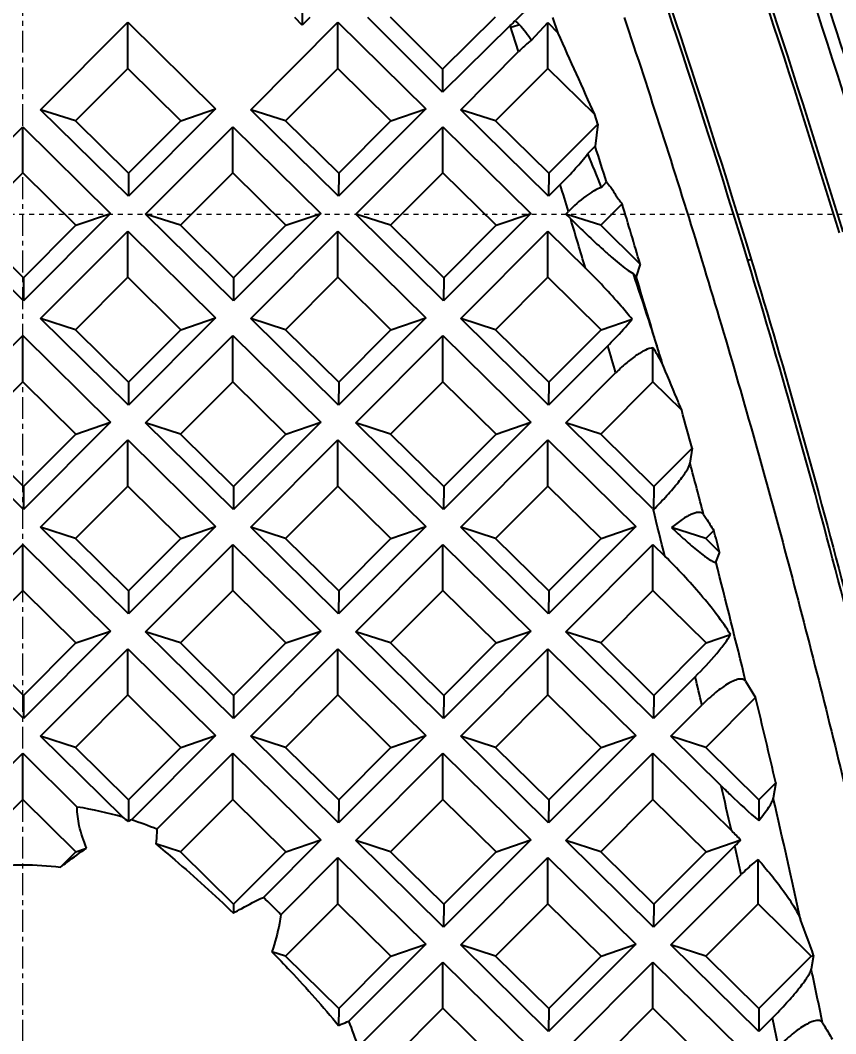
# Model space of a CAD drawing. Header units: millimetres. Extents: x 2089 to 2530, y 1631 to 2074.
# Drawn here: x 2248.25 to 2264.8, y 1880.95 to 1901.51 of the extents above; entities that cross this region are included whole.
import ezdxf

# ---------------------------------------------------------------- set-up
doc = ezdxf.new("R2010")
doc.units = ezdxf.units.MM
doc.linetypes.add('CENTER', pattern=[0.6, 0.375, -0.075, 0.075, -0.075])
doc.linetypes.add('HIDDEN', pattern=[0.2, 0.1, -0.1])
doc.layers.add('center', color=1, linetype='CENTER', lineweight=9)
doc.layers.add('cool', color=153, linetype='HIDDEN', lineweight=9)
doc.styles.get("Standard").update_dxf_attribs({"font": 'arial.ttf'})
doc.dimstyles.new('副本 ISO-25-1', dxfattribs={"dimtxt": 5, "dimasz": 5, "dimexe": 0, "dimexo": 0, "dimgap": 0, "dimtad": 1, "dimtxsty": 'Standard', "dimcen": 0, "dimclrd": 4, "dimclre": 4, "dimclrt": 6, "dimazin": 0, "dimtfac": 1, "dimtofl": 0, "dimtmove": 0, "dimatfit": 3, "dimfxl": 0, "dimarcsym": 0})

# ---------------------------------------------------------------- blocks, each defined once
blk = doc.blocks.new('3')
at = {"layer": 'cool', "ltscale": 0.932966}
blk.add_line((14.18, -460.331), (175.52, -460.331), dxfattribs=at)
blk = doc.blocks.new('*D81')
at = {"color": 4, "linetype": 'Continuous', "lineweight": -2, "transparency": 16777216}
blk.add_line((2319.933, 1901.577), (2357.456, 1901.577), dxfattribs=at)
at = {"layer": 'Defpoints', "color": 0, "transparency": 16777216}
for p in [(2319.933, 1901.577), (2350.286, 1901.577), (2248.301, 1863.577)]:
    blk.add_point(p, dxfattribs=at)
at = {"color": 6, "transparency": 16777216, "insert": (2353.871, 1904.131), "char_height": 5, "attachment_point": 5}
blk.add_mtext('38', dxfattribs=at)
blk = doc.blocks.new('*D104')
at = {"color": 4, "linetype": 'Continuous', "lineweight": -2, "transparency": 16777216}
blk.add_line((2263.119, 1914.627), (2367.196, 1914.627), dxfattribs=at)
at = {"layer": 'Defpoints', "color": 0, "transparency": 16777216}
for p in [(2263.119, 1914.627), (2350.286, 1914.627), (2248.301, 1863.577)]:
    blk.add_point(p, dxfattribs=at)
at = {"color": 6, "transparency": 16777216, "insert": (2358.741, 1917.632), "char_height": 5, "attachment_point": 5}
blk.add_mtext('51,05', dxfattribs=at)
blk = doc.blocks.new('*D105')
at = {"color": 4, "linetype": 'Continuous', "lineweight": -2, "transparency": 16777216}
for p, q in [((2330.286, 1916.555), (2340.286, 1921.944)), ((2340.286, 1921.944), (2367.169, 1921.944)), ((2282.505, 1916.555), (2330.286, 1916.555))]:
    blk.add_line(p, q, dxfattribs=at)
at = {"layer": 'Defpoints', "color": 0, "transparency": 16777216}
for p in [(2350.286, 1921.944), (2282.505, 1916.555), (2248.301, 1863.577)]:
    blk.add_point(p, dxfattribs=at)
at = {"color": 6, "transparency": 16777216, "insert": (2358.728, 1924.949), "char_height": 5, "attachment_point": 5}
blk.add_mtext('52,98', dxfattribs=at)
blk = doc.blocks.new('*D106')
at = {"color": 4, "linetype": 'Continuous', "lineweight": -2, "transparency": 16777216}
blk.add_line((2289.301, 1939.577), (2357.404, 1939.577), dxfattribs=at)
at = {"layer": 'Defpoints', "color": 0, "transparency": 16777216}
for p in [(2289.301, 1939.577), (2350.286, 1939.577), (2248.301, 1863.577)]:
    blk.add_point(p, dxfattribs=at)
at = {"color": 6, "transparency": 16777216, "insert": (2353.845, 1942.13), "char_height": 5, "attachment_point": 5}
blk.add_mtext('76', dxfattribs=at)
blk = doc.blocks.new('*D107')
at = {"color": 4, "linetype": 'Continuous', "lineweight": -2, "transparency": 16777216}
blk.add_line((2248.301, 1951.21), (2367.166, 1951.21), dxfattribs=at)
at = {"layer": 'Defpoints', "color": 0, "transparency": 16777216}
for p in [(2248.301, 1951.21), (2350.286, 1951.21), (2248.301, 1863.577)]:
    blk.add_point(p, dxfattribs=at)
at = {"color": 6, "transparency": 16777216, "insert": (2358.726, 1954.215), "char_height": 5, "attachment_point": 5}
blk.add_mtext('87,63', dxfattribs=at)
blk = doc.blocks.new('*D108')
at = {"color": 4, "linetype": 'Continuous', "lineweight": -2, "transparency": 16777216}
for p, q in [((2248.301, 1967.004), (2330.286, 1967.004)), ((2330.286, 1967.004), (2340.286, 1960.5)), ((2340.286, 1960.5), (2370.573, 1960.5))]:
    blk.add_line(p, q, dxfattribs=at)
at = {"layer": 'Defpoints', "color": 0, "transparency": 16777216}
for p in [(2248.301, 1967.004), (2350.286, 1960.5), (2248.301, 1863.577)]:
    blk.add_point(p, dxfattribs=at)
at = {"color": 6, "transparency": 16777216, "insert": (2360.43, 1963.504), "char_height": 5, "attachment_point": 5}
blk.add_mtext('103,43', dxfattribs=at)
blk = doc.blocks.new('*D109')
at = {"color": 4, "linetype": 'Continuous', "lineweight": -2, "transparency": 16777216}
blk.add_line((2273.301, 1970.577), (2360.863, 1970.577), dxfattribs=at)
at = {"layer": 'Defpoints', "color": 0, "transparency": 16777216}
for p in [(2273.301, 1970.577), (2350.286, 1970.577), (2248.301, 1863.577)]:
    blk.add_point(p, dxfattribs=at)
at = {"color": 6, "transparency": 16777216, "insert": (2355.575, 1973.13), "char_height": 5, "attachment_point": 5}
blk.add_mtext('107', dxfattribs=at)
blk = doc.blocks.new('*D110')
at = {"color": 4, "linetype": 'Continuous', "lineweight": -2, "transparency": 16777216}
blk.add_line((2324.901, 1993.577), (2360.846, 1993.577), dxfattribs=at)
at = {"layer": 'Defpoints', "color": 0, "transparency": 16777216}
for p in [(2324.901, 1993.577), (2350.286, 1993.577), (2248.301, 1863.577)]:
    blk.add_point(p, dxfattribs=at)
at = {"color": 6, "transparency": 16777216, "insert": (2355.566, 1996.132), "char_height": 5, "attachment_point": 5}
blk.add_mtext('130', dxfattribs=at)
blk = doc.blocks.new('*D82')
at = {"color": 4, "linetype": 'Continuous', "lineweight": -2, "transparency": 16777216}
blk.add_line((2248.301, 2000.77), (2248.301, 2021.007), dxfattribs=at)
at = {"layer": 'Defpoints', "color": 0, "transparency": 16777216}
for p in [(2248.301, 2017.746), (2248.301, 2000.77), (2248.301, 1863.577)]:
    blk.add_point(p, dxfattribs=at)
at = {"color": 6, "transparency": 16777216, "insert": (2245.748, 2019.376), "char_height": 5, "attachment_point": 5, "rotation": 90}
blk.add_mtext('0', dxfattribs=at)
blk = doc.blocks.new('*D123')
at = {"color": 4, "linetype": 'Continuous', "lineweight": -2, "transparency": 16777216}
blk.add_line((2273.301, 1973.877), (2273.301, 2025.031), dxfattribs=at)
at = {"layer": 'Defpoints', "color": 0, "transparency": 16777216}
for p in [(2273.301, 2017.746), (2273.301, 1973.877), (2248.301, 1863.577)]:
    blk.add_point(p, dxfattribs=at)
at = {"color": 6, "transparency": 16777216, "insert": (2270.748, 2021.389), "char_height": 5, "attachment_point": 5, "rotation": 90}
blk.add_mtext('25', dxfattribs=at)
blk = doc.blocks.new('*D124')
at = {"color": 4, "linetype": 'Continuous', "lineweight": -2, "transparency": 16777216}
blk.add_line((2289.301, 1942.877), (2289.301, 2024.144), dxfattribs=at)
at = {"layer": 'Defpoints', "color": 0, "transparency": 16777216}
for p in [(2289.301, 2017.746), (2289.301, 1942.877), (2248.301, 1863.577)]:
    blk.add_point(p, dxfattribs=at)
at = {"color": 6, "transparency": 16777216, "insert": (2286.791, 2020.945), "char_height": 5, "attachment_point": 5, "rotation": 90}
blk.add_mtext('41', dxfattribs=at)
blk = doc.blocks.new('*D125')
at = {"color": 4, "linetype": 'Continuous', "lineweight": -2, "transparency": 16777216}
blk.add_line((2283.485, 1918.755), (2283.485, 2034.625), dxfattribs=at)
at = {"layer": 'Defpoints', "color": 0, "transparency": 16777216}
for p in [(2283.485, 2017.746), (2283.485, 1918.755), (2248.301, 1863.577)]:
    blk.add_point(p, dxfattribs=at)
at = {"color": 6, "transparency": 16777216, "insert": (2280.481, 2026.186), "char_height": 5, "attachment_point": 5, "rotation": 90}
blk.add_mtext('35,18', dxfattribs=at)
blk = doc.blocks.new('*D126')
at = {"color": 4, "linetype": 'Continuous', "lineweight": -2, "transparency": 16777216}
blk.add_line((2263.119, 1916.827), (2263.119, 2034.097), dxfattribs=at)
at = {"layer": 'Defpoints', "color": 0, "transparency": 16777216}
for p in [(2263.119, 2017.746), (2263.119, 1916.827), (2248.301, 1863.577)]:
    blk.add_point(p, dxfattribs=at)
at = {"color": 6, "transparency": 16777216, "insert": (2260.114, 2025.921), "char_height": 5, "attachment_point": 5, "rotation": 90}
blk.add_mtext('14,82', dxfattribs=at)
blk = doc.blocks.new('*D127')
at = {"color": 4, "linetype": 'Continuous', "lineweight": -2, "transparency": 16777216}
blk.add_line((2318.301, 2000.177), (2318.301, 2024.85), dxfattribs=at)
at = {"layer": 'Defpoints', "color": 0, "transparency": 16777216}
for p in [(2318.301, 2017.746), (2318.301, 2000.177), (2248.301, 1863.577)]:
    blk.add_point(p, dxfattribs=at)
at = {"color": 6, "transparency": 16777216, "insert": (2315.748, 2021.298), "char_height": 5, "attachment_point": 5, "rotation": 90}
blk.add_mtext('70', dxfattribs=at)
blk = doc.blocks.new('*D91')
at = {"color": 4, "linetype": 'Continuous', "lineweight": -2, "transparency": 16777216}
blk.add_line((2163.032, 1901.577), (2141.504, 1901.577), dxfattribs=at)
at = {"layer": 'Defpoints', "color": 0, "transparency": 16777216}
for p in [(2148.673, 1901.577), (2163.032, 1901.577), (2248.301, 1863.577)]:
    blk.add_point(p, dxfattribs=at)
at = {"color": 6, "transparency": 16777216, "insert": (2145.088, 1904.131), "char_height": 5, "attachment_point": 5}
blk.add_mtext('38', dxfattribs=at)
blk = doc.blocks.new('*D92')
at = {"color": 4, "linetype": 'Continuous', "lineweight": -2, "transparency": 16777216}
for p, q in [((2168.673, 1914.551), (2158.673, 1910.284)), ((2231.896, 1914.551), (2168.673, 1914.551)), ((2158.673, 1910.284), (2131.801, 1910.284))]:
    blk.add_line(p, q, dxfattribs=at)
at = {"layer": 'Defpoints', "color": 0, "transparency": 16777216}
for p in [(2231.896, 1914.551), (2148.673, 1910.284), (2248.301, 1863.577)]:
    blk.add_point(p, dxfattribs=at)
at = {"color": 6, "transparency": 16777216, "insert": (2140.237, 1913.289), "char_height": 5, "attachment_point": 5}
blk.add_mtext('50,97', dxfattribs=at)
blk = doc.blocks.new('*D93')
at = {"color": 4, "linetype": 'Continuous', "lineweight": -2, "transparency": 16777216}
blk.add_line((2211.765, 1916.555), (2131.79, 1916.555), dxfattribs=at)
at = {"layer": 'Defpoints', "color": 0, "transparency": 16777216}
for p in [(2148.673, 1916.555), (2211.765, 1916.555), (2248.301, 1863.577)]:
    blk.add_point(p, dxfattribs=at)
at = {"color": 6, "transparency": 16777216, "insert": (2140.232, 1919.56), "char_height": 5, "attachment_point": 5}
blk.add_mtext('52,98', dxfattribs=at)
blk = doc.blocks.new('*D94')
at = {"color": 4, "linetype": 'Continuous', "lineweight": -2, "transparency": 16777216}
blk.add_line((2206.838, 1939.577), (2141.555, 1939.577), dxfattribs=at)
at = {"layer": 'Defpoints', "color": 0, "transparency": 16777216}
for p in [(2148.673, 1939.577), (2206.838, 1939.577), (2248.301, 1863.577)]:
    blk.add_point(p, dxfattribs=at)
at = {"color": 6, "transparency": 16777216, "insert": (2145.114, 1942.13), "char_height": 5, "attachment_point": 5}
blk.add_mtext('76', dxfattribs=at)
blk = doc.blocks.new('*D95')
at = {"color": 4, "linetype": 'Continuous', "lineweight": -2, "transparency": 16777216}
blk.add_line((2222.617, 1970.577), (2138.097, 1970.577), dxfattribs=at)
at = {"layer": 'Defpoints', "color": 0, "transparency": 16777216}
for p in [(2148.673, 1970.577), (2222.617, 1970.577), (2248.301, 1863.577)]:
    blk.add_point(p, dxfattribs=at)
at = {"color": 6, "transparency": 16777216, "insert": (2143.385, 1973.13), "char_height": 5, "attachment_point": 5}
blk.add_mtext('107', dxfattribs=at)
blk = doc.blocks.new('*D96')
at = {"color": 4, "linetype": 'Continuous', "lineweight": -2, "transparency": 16777216}
blk.add_line((2175.173, 1993.577), (2138.114, 1993.577), dxfattribs=at)
at = {"layer": 'Defpoints', "color": 0, "transparency": 16777216}
for p in [(2148.673, 1993.577), (2175.173, 1993.577), (2248.301, 1863.577)]:
    blk.add_point(p, dxfattribs=at)
at = {"color": 6, "transparency": 16777216, "insert": (2143.393, 1996.132), "char_height": 5, "attachment_point": 5}
blk.add_mtext('130', dxfattribs=at)
blk = doc.blocks.new('*D98')
at = {"color": 4, "linetype": 'Continuous', "lineweight": -2, "transparency": 16777216}
blk.add_line((2213.116, 1918.755), (2213.116, 2033.658), dxfattribs=at)
at = {"layer": 'Defpoints', "color": 0, "transparency": 16777216}
for p in [(2213.116, 2016.779), (2213.116, 1918.755), (2248.301, 1863.577)]:
    blk.add_point(p, dxfattribs=at)
at = {"color": 6, "transparency": 16777216, "insert": (2210.111, 2025.218), "char_height": 5, "attachment_point": 5, "rotation": 90}
blk.add_mtext('35,18', dxfattribs=at)
blk = doc.blocks.new('*D146')
at = {"color": 4, "linetype": 'Continuous', "lineweight": -2, "transparency": 16777216}
blk.add_line((2233.454, 1916.751), (2233.454, 2033.218), dxfattribs=at)
at = {"layer": 'Defpoints', "color": 0, "transparency": 16777216}
for p in [(2233.454, 2016.779), (2233.454, 1916.751), (2248.301, 1863.577)]:
    blk.add_point(p, dxfattribs=at)
at = {"color": 6, "transparency": 16777216, "insert": (2230.449, 2024.998), "char_height": 5, "attachment_point": 5, "rotation": 90}
blk.add_mtext('14,85', dxfattribs=at)
blk = doc.blocks.new('*D147')
at = {"color": 4, "linetype": 'Continuous', "lineweight": -2, "transparency": 16777216}
for p, q in [((2205.584, 2006.779), (2205.584, 2023.177)), ((2207.301, 1996.779), (2205.584, 2006.779)), ((2207.301, 1942.877), (2207.301, 1996.779))]:
    blk.add_line(p, q, dxfattribs=at)
at = {"layer": 'Defpoints', "color": 0, "transparency": 16777216}
for p in [(2205.584, 2016.779), (2207.301, 1942.877), (2248.301, 1863.577)]:
    blk.add_point(p, dxfattribs=at)
at = {"color": 6, "transparency": 16777216, "insert": (2203.073, 2019.978), "char_height": 5, "attachment_point": 5, "rotation": 90}
blk.add_mtext('41', dxfattribs=at)
blk = doc.blocks.new('*D148')
at = {"color": 4, "linetype": 'Continuous', "lineweight": -2, "transparency": 16777216}
blk.add_line((2223.301, 1973.877), (2223.301, 2024.064), dxfattribs=at)
at = {"layer": 'Defpoints', "color": 0, "transparency": 16777216}
for p in [(2223.301, 2016.779), (2223.301, 1973.877), (2248.301, 1863.577)]:
    blk.add_point(p, dxfattribs=at)
at = {"color": 6, "transparency": 16777216, "insert": (2220.748, 2020.421), "char_height": 5, "attachment_point": 5, "rotation": 90}
blk.add_mtext('25', dxfattribs=at)
blk = doc.blocks.new('*D149')
at = {"color": 4, "linetype": 'Continuous', "lineweight": -2, "transparency": 16777216}
blk.add_line((2178.301, 2000.177), (2178.301, 2023.883), dxfattribs=at)
at = {"layer": 'Defpoints', "color": 0, "transparency": 16777216}
for p in [(2178.301, 2016.779), (2178.301, 2000.177), (2248.301, 1863.577)]:
    blk.add_point(p, dxfattribs=at)
at = {"color": 6, "transparency": 16777216, "insert": (2175.748, 2020.331), "char_height": 5, "attachment_point": 5, "rotation": 90}
blk.add_mtext('70', dxfattribs=at)

msp = doc.modelspace()

# ---------------------------------------------------------------- linework, layer by layer
at = {"color": 7, "linetype": 'Continuous'}
for p, q in [((2253.973, 1902.311), (2253.974, 1901.407)), ((2258.616, 1901.808), (2258.294, 1901.499)), ((2253.974, 1901.407), (2253.822, 1901.567)), ((2254.125, 1901.567), (2253.974, 1901.407)), ((2256.823, 1900.047), (2255.305, 1901.567)), ((2255.758, 1901.577), (2256.82, 1900.514)), ((2256.82, 1900.514), (2257.899, 1901.577)), ((2259.166, 1901.247), (2259.059, 1901.567)), ((2248.663, 1899.695), (2250.433, 1901.467)), ((2250.433, 1900.53), (2250.433, 1901.467)), ((2250.433, 1901.467), (2252.216, 1899.709)), ((2252.927, 1899.695), (2254.697, 1901.467)), ((2254.697, 1900.53), (2254.697, 1901.467)), ((2254.697, 1901.467), (2256.48, 1899.709)), ((2258.196, 1901.401), (2256.823, 1900.047)), ((2258.366, 1900.872), (2258.196, 1901.401)), ((2258.625, 1901.107), (2258.96, 1901.462)), ((2258.96, 1900.53), (2258.96, 1901.462)), ((2258.96, 1901.462), (2259.166, 1901.247)), ((2257.191, 1899.695), (2258.366, 1900.872)), ((2250.433, 1900.53), (2249.371, 1899.467)), ((2251.511, 1899.467), (2250.433, 1900.53)), ((2254.697, 1900.53), (2253.635, 1899.467)), ((2255.775, 1899.467), (2254.697, 1900.53)), ((2256.82, 1900.514), (2256.823, 1900.047)), ((2258.96, 1900.53), (2257.899, 1899.467)), ((2259.91, 1899.594), (2258.96, 1900.53)), ((2250.446, 1897.937), (2248.663, 1899.695)), ((2249.371, 1899.467), (2248.663, 1899.695)), ((2252.216, 1899.709), (2250.446, 1897.937)), ((2251.511, 1899.467), (2252.216, 1899.709)), ((2254.71, 1897.937), (2252.927, 1899.695)), ((2253.635, 1899.467), (2252.927, 1899.695)), ((2256.48, 1899.709), (2254.71, 1897.937)), ((2255.775, 1899.467), (2256.48, 1899.709)), ((2258.974, 1897.937), (2257.191, 1899.695)), ((2257.899, 1899.467), (2257.191, 1899.695)), ((2259.971, 1899.399), (2259.91, 1899.594)), ((2246.531, 1897.577), (2248.301, 1899.349)), ((2248.301, 1898.412), (2248.301, 1899.349)), ((2248.301, 1899.349), (2250.084, 1897.591)), ((2249.371, 1899.467), (2250.449, 1898.404)), ((2250.449, 1898.404), (2251.511, 1899.467)), ((2250.795, 1897.577), (2252.565, 1899.349)), ((2252.565, 1898.412), (2252.565, 1899.349)), ((2252.565, 1899.349), (2254.348, 1897.591)), ((2253.635, 1899.467), (2254.713, 1898.404)), ((2254.713, 1898.404), (2255.775, 1899.467)), ((2255.059, 1897.577), (2256.828, 1899.349)), ((2256.828, 1898.412), (2256.828, 1899.349)), ((2256.828, 1899.349), (2258.612, 1897.591)), ((2257.899, 1899.467), (2258.977, 1898.404)), ((2258.977, 1898.404), (2259.971, 1899.399)), ((2259.971, 1899.399), (2259.919, 1898.952)), ((2259.919, 1898.952), (2259.769, 1898.805)), ((2248.301, 1898.412), (2247.239, 1897.349)), ((2249.379, 1897.349), (2248.301, 1898.412)), ((2250.449, 1898.404), (2250.446, 1897.937)), ((2252.565, 1898.412), (2251.503, 1897.349)), ((2253.643, 1897.349), (2252.565, 1898.412)), ((2254.713, 1898.404), (2254.71, 1897.937)), ((2256.828, 1898.412), (2255.767, 1897.349)), ((2257.907, 1897.349), (2256.828, 1898.412)), ((2258.977, 1898.404), (2258.974, 1897.937)), ((2259.211, 1898.174), (2258.974, 1897.937)), ((2260.046, 1898.119), (2260.15, 1898.229)), ((2260.466, 1897.785), (2260.031, 1897.349)), ((2248.315, 1895.819), (2246.531, 1897.577)), ((2250.084, 1897.591), (2248.315, 1895.819)), ((2249.379, 1897.349), (2250.084, 1897.591)), ((2252.578, 1895.819), (2250.795, 1897.577)), ((2251.503, 1897.349), (2250.795, 1897.577)), ((2254.348, 1897.591), (2252.578, 1895.819)), ((2253.643, 1897.349), (2254.348, 1897.591)), ((2256.842, 1895.819), (2255.059, 1897.577)), ((2255.767, 1897.349), (2255.059, 1897.577)), ((2258.612, 1897.591), (2256.842, 1895.819)), ((2257.907, 1897.349), (2258.612, 1897.591)), ((2259.323, 1897.577), (2259.376, 1897.631)), ((2259.422, 1897.479), (2259.323, 1897.577)), ((2260.031, 1897.349), (2259.323, 1897.577)), ((2247.239, 1897.349), (2248.317, 1896.286)), ((2248.317, 1896.286), (2249.379, 1897.349)), ((2251.503, 1897.349), (2252.581, 1896.286)), ((2252.581, 1896.286), (2253.643, 1897.349)), ((2255.767, 1897.349), (2256.845, 1896.286)), ((2256.845, 1896.286), (2257.907, 1897.349)), ((2260.031, 1897.349), (2260.832, 1896.559)), ((2248.663, 1895.459), (2250.433, 1897.231)), ((2250.433, 1896.294), (2250.433, 1897.231)), ((2250.433, 1897.231), (2252.216, 1895.472)), ((2252.927, 1895.459), (2254.697, 1897.231)), ((2254.697, 1896.294), (2254.697, 1897.231)), ((2254.697, 1897.231), (2256.48, 1895.472)), ((2257.191, 1895.459), (2258.96, 1897.231)), ((2258.96, 1896.294), (2258.96, 1897.231)), ((2258.96, 1897.231), (2259.72, 1896.482)), ((2263.086, 1896.653), (2263.019, 1896.632)), ((2260.832, 1896.559), (2260.749, 1896.31)), ((2248.317, 1896.286), (2248.315, 1895.819)), ((2250.433, 1896.294), (2249.371, 1895.231)), ((2251.511, 1895.231), (2250.433, 1896.294)), ((2252.581, 1896.286), (2252.578, 1895.819)), ((2254.697, 1896.294), (2253.635, 1895.231)), ((2255.775, 1895.231), (2254.697, 1896.294)), ((2256.845, 1896.286), (2256.842, 1895.819)), ((2258.96, 1896.294), (2257.899, 1895.231)), ((2260.039, 1895.231), (2258.96, 1896.294)), ((2260.749, 1896.31), (2260.687, 1896.37)), ((2250.446, 1893.701), (2248.663, 1895.459)), ((2249.371, 1895.231), (2248.663, 1895.459)), ((2252.216, 1895.472), (2250.446, 1893.701)), ((2251.511, 1895.231), (2252.216, 1895.472)), ((2253.635, 1895.231), (2252.927, 1895.459)), ((2254.71, 1893.701), (2252.927, 1895.459)), ((2256.48, 1895.472), (2254.71, 1893.701)), ((2255.775, 1895.231), (2256.48, 1895.472)), ((2258.974, 1893.701), (2257.191, 1895.459)), ((2257.899, 1895.231), (2257.191, 1895.459)), ((2260.039, 1895.231), (2260.667, 1895.446)), ((2249.371, 1895.231), (2250.449, 1894.168)), ((2250.449, 1894.168), (2251.511, 1895.231)), ((2253.635, 1895.231), (2254.713, 1894.168)), ((2254.713, 1894.168), (2255.775, 1895.231)), ((2257.899, 1895.231), (2258.977, 1894.168)), ((2258.977, 1894.168), (2260.039, 1895.231)), ((2246.531, 1893.341), (2248.301, 1895.113)), ((2248.301, 1894.176), (2248.301, 1895.113)), ((2248.301, 1895.113), (2250.084, 1893.354)), ((2250.795, 1893.341), (2252.565, 1895.113)), ((2252.565, 1894.176), (2252.565, 1895.113)), ((2252.565, 1895.113), (2254.348, 1893.354)), ((2255.059, 1893.341), (2256.828, 1895.113)), ((2256.828, 1894.176), (2256.828, 1895.113)), ((2256.828, 1895.113), (2258.612, 1893.354)), ((2260.178, 1894.906), (2258.974, 1893.701)), ((2261.092, 1894.176), (2261.092, 1894.866)), ((2248.301, 1894.176), (2247.239, 1893.113)), ((2249.379, 1893.113), (2248.301, 1894.176)), ((2250.449, 1894.168), (2250.446, 1893.701)), ((2252.565, 1894.176), (2251.503, 1893.113)), ((2253.643, 1893.113), (2252.565, 1894.176)), ((2254.713, 1894.168), (2254.71, 1893.701)), ((2256.828, 1894.176), (2255.767, 1893.113)), ((2257.907, 1893.113), (2256.828, 1894.176)), ((2258.977, 1894.168), (2258.974, 1893.701)), ((2259.323, 1893.341), (2260.334, 1894.353)), ((2261.092, 1894.176), (2260.031, 1893.113)), ((2261.675, 1893.601), (2261.092, 1894.176)), ((2248.315, 1891.582), (2246.531, 1893.341)), ((2250.084, 1893.354), (2248.315, 1891.582)), ((2249.379, 1893.113), (2250.084, 1893.354)), ((2252.578, 1891.582), (2250.795, 1893.341)), ((2251.503, 1893.113), (2250.795, 1893.341)), ((2254.348, 1893.354), (2252.578, 1891.582)), ((2253.643, 1893.113), (2254.348, 1893.354)), ((2255.767, 1893.113), (2255.059, 1893.341)), ((2256.842, 1891.582), (2255.059, 1893.341)), ((2258.612, 1893.354), (2256.842, 1891.582)), ((2257.907, 1893.113), (2258.612, 1893.354)), ((2260.031, 1893.113), (2259.323, 1893.341)), ((2261.083, 1891.605), (2259.323, 1893.341)), ((2247.239, 1893.113), (2248.317, 1892.05)), ((2248.317, 1892.05), (2249.379, 1893.113)), ((2248.663, 1891.223), (2250.433, 1892.994)), ((2250.433, 1892.058), (2250.433, 1892.994)), ((2250.433, 1892.994), (2252.216, 1891.236)), ((2251.503, 1893.113), (2252.581, 1892.05)), ((2252.581, 1892.05), (2253.643, 1893.113)), ((2252.927, 1891.223), (2254.697, 1892.994)), ((2254.697, 1892.058), (2254.697, 1892.994)), ((2254.697, 1892.994), (2256.48, 1891.236)), ((2255.767, 1893.113), (2256.845, 1892.05)), ((2256.845, 1892.05), (2257.907, 1893.113)), ((2257.191, 1891.223), (2258.96, 1892.994)), ((2258.96, 1892.058), (2258.96, 1892.994)), ((2258.96, 1892.994), (2260.744, 1891.236)), ((2260.031, 1893.113), (2261.109, 1892.05)), ((2261.109, 1892.05), (2261.886, 1892.828)), ((2261.886, 1892.828), (2261.843, 1892.521)), ((2248.317, 1892.05), (2248.315, 1891.582)), ((2250.433, 1892.058), (2249.371, 1890.995)), ((2251.511, 1890.995), (2250.433, 1892.058)), ((2252.581, 1892.05), (2252.578, 1891.582)), ((2254.697, 1892.058), (2253.635, 1890.995)), ((2255.775, 1890.995), (2254.697, 1892.058)), ((2256.845, 1892.05), (2256.842, 1891.582)), ((2258.96, 1892.058), (2257.899, 1890.995)), ((2260.039, 1890.995), (2258.96, 1892.058)), ((2261.109, 1892.05), (2261.101, 1891.577)), ((2261.083, 1891.605), (2261.106, 1891.582)), ((2250.446, 1889.464), (2248.663, 1891.223)), ((2249.371, 1890.995), (2248.663, 1891.223)), ((2252.216, 1891.236), (2250.446, 1889.464)), ((2251.511, 1890.995), (2252.216, 1891.236)), ((2254.71, 1889.464), (2252.927, 1891.223)), ((2253.635, 1890.995), (2252.927, 1891.223)), ((2256.48, 1891.236), (2254.71, 1889.464)), ((2255.775, 1890.995), (2256.48, 1891.236)), ((2257.899, 1890.995), (2257.191, 1891.223)), ((2258.974, 1889.464), (2257.191, 1891.223)), ((2260.744, 1891.236), (2258.974, 1889.464)), ((2260.039, 1890.995), (2260.744, 1891.236)), ((2262.162, 1890.995), (2261.468, 1891.218)), ((2262.328, 1891.16), (2262.162, 1890.995)), ((2246.531, 1889.104), (2248.301, 1890.876)), ((2248.301, 1889.94), (2248.301, 1890.876)), ((2248.301, 1890.876), (2250.084, 1889.118)), ((2249.371, 1890.995), (2250.449, 1889.931)), ((2250.449, 1889.931), (2251.511, 1890.995)), ((2250.795, 1889.104), (2252.565, 1890.876)), ((2252.565, 1889.94), (2252.565, 1890.876)), ((2252.565, 1890.876), (2254.348, 1889.118)), ((2253.635, 1890.995), (2254.713, 1889.931)), ((2254.713, 1889.931), (2255.775, 1890.995)), ((2255.059, 1889.104), (2256.828, 1890.876)), ((2256.828, 1889.94), (2256.828, 1890.876)), ((2256.828, 1890.876), (2258.612, 1889.118)), ((2257.899, 1890.995), (2258.977, 1889.931)), ((2258.977, 1889.931), (2260.039, 1890.995)), ((2259.323, 1889.104), (2261.092, 1890.876)), ((2261.092, 1889.94), (2261.092, 1890.876)), ((2261.092, 1890.876), (2261.336, 1890.636)), ((2262.162, 1890.995), (2262.442, 1890.719)), ((2262.442, 1890.719), (2262.367, 1890.527)), ((2248.301, 1889.94), (2247.239, 1888.876)), ((2249.379, 1888.876), (2248.301, 1889.94)), ((2250.449, 1889.931), (2250.446, 1889.464)), ((2252.565, 1889.94), (2251.503, 1888.876)), ((2253.643, 1888.876), (2252.565, 1889.94)), ((2254.713, 1889.931), (2254.71, 1889.464)), ((2256.828, 1889.94), (2255.767, 1888.876)), ((2257.907, 1888.876), (2256.828, 1889.94)), ((2258.977, 1889.931), (2258.974, 1889.464)), ((2261.092, 1889.94), (2260.031, 1888.876)), ((2262.171, 1888.876), (2261.092, 1889.94)), ((2248.315, 1887.346), (2246.531, 1889.104)), ((2250.084, 1889.118), (2248.315, 1887.346)), ((2249.379, 1888.876), (2250.084, 1889.118)), ((2252.578, 1887.346), (2250.795, 1889.104)), ((2251.503, 1888.876), (2250.795, 1889.104)), ((2254.348, 1889.118), (2252.578, 1887.346)), ((2253.643, 1888.876), (2254.348, 1889.118)), ((2256.842, 1887.346), (2255.059, 1889.104)), ((2255.767, 1888.876), (2255.059, 1889.104)), ((2258.612, 1889.118), (2256.842, 1887.346)), ((2257.907, 1888.876), (2258.612, 1889.118)), ((2260.031, 1888.876), (2259.323, 1889.104)), ((2261.106, 1887.346), (2259.323, 1889.104)), ((2262.171, 1888.876), (2262.667, 1889.046)), ((2247.239, 1888.876), (2248.317, 1887.813)), ((2248.317, 1887.813), (2249.379, 1888.876)), ((2251.503, 1888.876), (2252.581, 1887.813)), ((2252.581, 1887.813), (2253.643, 1888.876)), ((2255.767, 1888.876), (2256.845, 1887.813)), ((2256.845, 1887.813), (2257.907, 1888.876)), ((2260.031, 1888.876), (2261.109, 1887.813)), ((2261.109, 1887.813), (2262.171, 1888.876)), ((2248.663, 1886.986), (2250.433, 1888.758)), ((2250.433, 1887.821), (2250.433, 1888.758)), ((2250.433, 1888.758), (2252.216, 1887)), ((2252.927, 1886.986), (2254.697, 1888.758)), ((2254.697, 1887.821), (2254.697, 1888.758)), ((2254.697, 1888.758), (2256.48, 1887)), ((2257.191, 1886.986), (2258.96, 1888.758)), ((2258.96, 1887.821), (2258.96, 1888.758)), ((2258.96, 1888.758), (2260.744, 1887)), ((2261.949, 1888.19), (2261.106, 1887.346)), ((2262.972, 1888.099), (2263.175, 1887.772)), ((2248.317, 1887.813), (2248.315, 1887.346)), ((2250.433, 1887.821), (2249.371, 1886.758)), ((2251.511, 1886.758), (2250.433, 1887.821)), ((2252.581, 1887.813), (2252.578, 1887.346)), ((2254.697, 1887.821), (2253.635, 1886.758)), ((2255.775, 1886.758), (2254.697, 1887.821)), ((2256.845, 1887.813), (2256.842, 1887.346)), ((2258.96, 1887.821), (2257.899, 1886.758)), ((2260.039, 1886.758), (2258.96, 1887.821)), ((2261.109, 1887.813), (2261.106, 1887.346)), ((2261.455, 1886.986), (2262.088, 1887.62)), ((2263.175, 1887.772), (2262.162, 1886.758)), ((2250.332, 1885.341), (2248.663, 1886.986)), ((2249.371, 1886.758), (2248.663, 1886.986)), ((2252.216, 1887), (2250.506, 1885.287)), ((2251.511, 1886.758), (2252.216, 1887)), ((2254.71, 1885.228), (2252.927, 1886.986)), ((2253.635, 1886.758), (2252.927, 1886.986)), ((2256.48, 1887), (2254.71, 1885.228)), ((2255.775, 1886.758), (2256.48, 1887)), ((2258.974, 1885.228), (2257.191, 1886.986)), ((2257.899, 1886.758), (2257.191, 1886.986)), ((2260.744, 1887), (2258.974, 1885.228)), ((2260.039, 1886.758), (2260.744, 1887)), ((2262.162, 1886.758), (2261.455, 1886.986)), ((2262.476, 1885.98), (2261.455, 1886.986)), ((2249.371, 1886.758), (2250.449, 1885.695)), ((2250.449, 1885.695), (2251.511, 1886.758)), ((2253.635, 1886.758), (2254.713, 1885.695)), ((2254.713, 1885.695), (2255.775, 1886.758)), ((2257.899, 1886.758), (2258.977, 1885.695)), ((2258.977, 1885.695), (2260.039, 1886.758)), ((2262.162, 1886.758), (2263.241, 1885.695)), ((2247.213, 1885.551), (2248.301, 1886.64)), ((2248.301, 1885.703), (2248.301, 1886.64)), ((2248.301, 1886.64), (2249.408, 1885.548)), ((2251.025, 1885.098), (2252.565, 1886.64)), ((2252.565, 1885.703), (2252.565, 1886.64)), ((2252.565, 1886.64), (2254.348, 1884.882)), ((2255.059, 1884.868), (2256.828, 1886.64)), ((2256.828, 1885.703), (2256.828, 1886.64)), ((2256.828, 1886.64), (2258.612, 1884.882)), ((2259.323, 1884.868), (2261.092, 1886.64)), ((2261.092, 1885.703), (2261.092, 1886.64)), ((2261.092, 1886.64), (2262.685, 1885.07)), ((2263.241, 1885.695), (2263.585, 1886.04)), ((2263.585, 1886.04), (2263.534, 1885.726)), ((2248.301, 1885.703), (2247.239, 1884.64)), ((2249.379, 1884.64), (2248.301, 1885.703)), ((2250.449, 1885.695), (2250.447, 1885.254)), ((2252.565, 1885.703), (2251.503, 1884.64)), ((2253.643, 1884.64), (2252.565, 1885.703)), ((2254.713, 1885.695), (2254.71, 1885.228)), ((2256.828, 1885.703), (2255.767, 1884.64)), ((2257.907, 1884.64), (2256.828, 1885.703)), ((2258.977, 1885.695), (2258.974, 1885.228)), ((2261.092, 1885.703), (2260.031, 1884.64)), ((2262.171, 1884.64), (2261.092, 1885.703)), ((2263.241, 1885.695), (2263.238, 1885.272)), ((2249.379, 1884.64), (2249.594, 1884.714)), ((2251.503, 1884.64), (2251, 1884.802)), ((2254.348, 1884.882), (2253.184, 1883.716)), ((2253.643, 1884.64), (2254.348, 1884.882)), ((2256.842, 1883.11), (2255.059, 1884.868)), ((2255.767, 1884.64), (2255.059, 1884.868)), ((2258.612, 1884.882), (2256.842, 1883.11)), ((2257.907, 1884.64), (2258.612, 1884.882)), ((2261.106, 1883.11), (2259.323, 1884.868)), ((2260.031, 1884.64), (2259.323, 1884.868)), ((2262.755, 1884.761), (2261.106, 1883.11)), ((2262.171, 1884.64), (2262.872, 1884.88)), ((2262.885, 1884.182), (2262.755, 1884.761)), ((2249.067, 1884.328), (2249.379, 1884.64)), ((2251.503, 1884.64), (2252.581, 1883.577)), ((2252.581, 1883.577), (2253.643, 1884.64)), ((2253.538, 1883.362), (2254.697, 1884.522)), ((2254.697, 1883.585), (2254.697, 1884.522)), ((2254.697, 1884.522), (2256.48, 1882.763)), ((2255.767, 1884.64), (2256.845, 1883.577)), ((2256.845, 1883.577), (2257.907, 1884.64)), ((2257.191, 1882.75), (2258.96, 1884.522)), ((2258.96, 1883.585), (2258.96, 1884.522)), ((2258.96, 1884.522), (2260.744, 1882.763)), ((2260.031, 1884.64), (2261.109, 1883.577)), ((2261.109, 1883.577), (2262.171, 1884.64)), ((2263.224, 1883.585), (2263.224, 1884.483)), ((2261.455, 1882.75), (2262.885, 1884.182)), ((2252.581, 1883.577), (2252.58, 1883.395)), ((2254.697, 1883.585), (2253.635, 1882.522)), ((2255.775, 1882.522), (2254.697, 1883.585)), ((2256.845, 1883.577), (2256.842, 1883.11)), ((2258.96, 1883.585), (2257.899, 1882.522)), ((2260.039, 1882.522), (2258.96, 1883.585)), ((2261.109, 1883.577), (2261.106, 1883.11)), ((2263.224, 1883.585), (2262.162, 1882.522)), ((2264.303, 1882.522), (2263.224, 1883.585)), ((2256.48, 1882.763), (2254.92, 1881.201)), ((2255.775, 1882.522), (2256.48, 1882.763)), ((2258.974, 1880.992), (2257.191, 1882.75)), ((2257.899, 1882.522), (2257.191, 1882.75)), ((2260.744, 1882.763), (2258.974, 1880.992)), ((2260.039, 1882.522), (2260.744, 1882.763)), ((2263.238, 1880.992), (2261.455, 1882.75)), ((2262.162, 1882.522), (2261.455, 1882.75)), ((2253.635, 1882.522), (2253.359, 1882.611)), ((2253.635, 1882.522), (2254.713, 1881.459)), ((2254.713, 1881.459), (2255.775, 1882.522)), ((2257.899, 1882.522), (2258.977, 1881.459)), ((2258.977, 1881.459), (2260.039, 1882.522)), ((2262.162, 1882.522), (2263.241, 1881.459)), ((2263.241, 1881.459), (2264.303, 1882.522)), ((2264.303, 1882.522), (2264.352, 1882.539)), ((2264.352, 1882.539), (2264.304, 1882.261)), ((2255.108, 1880.681), (2256.828, 1882.404)), ((2256.828, 1881.467), (2256.828, 1882.404)), ((2256.828, 1882.404), (2258.612, 1880.645)), ((2259.323, 1880.632), (2261.092, 1882.404)), ((2261.092, 1881.467), (2261.092, 1882.404)), ((2261.092, 1882.404), (2262.876, 1880.645)), ((2254.713, 1881.459), (2254.711, 1881.116)), ((2256.828, 1881.467), (2255.767, 1880.404)), ((2257.907, 1880.404), (2256.828, 1881.467)), ((2258.977, 1881.459), (2258.974, 1880.992)), ((2261.092, 1881.467), (2260.031, 1880.404)), ((2262.171, 1880.404), (2261.092, 1881.467)), ((2263.241, 1881.459), (2263.238, 1880.992)), ((2263.517, 1881.271), (2263.238, 1880.992)), ((2263.64, 1880.685), (2263.517, 1881.271))]:
    msp.add_line(p, q, dxfattribs=at)
for centre, radius, start, end in [((2252.894, 1906.779), 7.552, 314.5927, 315.647), ((2260.979, 1892.67), 9.124, 106.5274, 107.6789), ((1994.25, 1781.067), 290.902, 24.04447, 24.40151), ((2068.362, 1837.293), 201.236, 17.62645, 17.8424), ((2228.066, 1885.598), 34.343, 21.3811, 22.6154), ((2074.46, 1841.674), 193.197, 16.8362, 17.00461), ((2085.101, 1844.791), 183.198, 16.41422, 16.81459), ((2085.364, 1844.965), 181.807, 16.46075, 16.78857), ((2094.779, 1845.612), 173.541, 16.38383, 16.98619), ((2097.42, 1848.485), 169.248, 15.72449, 15.91875), ((2094.569, 1847.595), 173.323, 15.12767, 15.39279), ((2091.434, 1846.754), 176.449, 14.68435, 15.0335), ((2085.152, 1845.11), 183.063, 14.42668, 14.56949), ((2073.693, 1842.186), 194.769, 13.63481, 14.3708), ((2064.618, 1840.066), 203.114, 13.53991, 13.70546), ((2056.788, 1838.084), 212.284, 13.05595, 13.53653), ((2042.805, 1834.945), 225.521, 12.84204, 13.0792), ((2248.299, 1878.447), 7.187, 73.5646, 81.1186), ((2042.876, 1834.852), 226.447, 12.34444, 12.98307), ((2239.844, 1871.428), 17.423, 52.517, 52.9897), ((2253.87, 1879.306), 6.862, 119.3572, 119.9242), ((2248.31, 1878.459), 7.172, 67.7621, 72.1755), ((2255.042, 1877.32), 10.885, 43.9961, 45.3981), ((2256.647, 1890.861), 8.632, 315.0353, 316.1466), ((2248.334, 1878.505), 7.119, 43.0252, 47.0571), ((1976.726, 1777.677), 306.146, 20.03065, 20.17503), ((2028.294, 1831.682), 241.369, 11.8319, 12.09599), ((2248.374, 1878.539), 7.067, 17.6484, 22.1353)]:
    msp.add_arc(centre, radius, start, end, dxfattribs=at)
for points, knots in [([(2272.597, 1899.547), (2271.383, 1903.539), (2268.703, 1911.449), (2265.692, 1919.235), (2264.136, 1923.108)], [0, 0, 0, 0, 0.49999, 1, 1, 1, 1]), ([(2264.201, 1923.134), (2265.758, 1919.261), (2268.769, 1911.472), (2271.449, 1903.561), (2272.665, 1899.567)], [0, 0, 0, 0, 0.50001, 1, 1, 1, 1]), ([(2263.343, 1922.789), (2264.895, 1918.928), (2267.897, 1911.165), (2270.569, 1903.279), (2271.78, 1899.298)], [0, 0, 0, 0, 0.500009, 1, 1, 1, 1]), ([(2265.759, 1897.466), (2264.7, 1900.948), (2262.384, 1907.852), (2259.797, 1914.657), (2258.461, 1918.042)], [0, 0, 0, 0, 0.499993, 1, 1, 1, 1]), ([(2264.875, 1897.197), (2263.819, 1900.667), (2261.511, 1907.547), (2258.933, 1914.329), (2257.601, 1917.703)], [0, 0, 0, 0, 0.499992, 1, 1, 1, 1]), ([(2257.666, 1917.728), (2258.999, 1914.354), (2261.577, 1907.571), (2263.886, 1900.688), (2264.942, 1897.218)], [0, 0, 0, 0, 0.500008, 1, 1, 1, 1]), ([(2263.019, 1896.632), (2261.971, 1900.077), (2259.679, 1906.908), (2257.119, 1913.641), (2255.797, 1916.99)], [0, 0, 0, 0, 0.499992, 1, 1, 1, 1]), ([(2255.862, 1917.016), (2257.185, 1913.666), (2259.745, 1906.931), (2262.038, 1900.099), (2263.086, 1896.653)], [0, 0, 0, 0, 0.500008, 1, 1, 1, 1]), ([(2262.93, 1906.834), (2263.201, 1906.064), (2264.273, 1902.982), (2265.282, 1899.878), (2265.994, 1897.538)], [0, 0, 0, 0, 0.250177, 1, 1, 1, 1]), ([(2260.507, 1901.567), (2261.022, 1900.025), (2262.018, 1896.93), (2263.385, 1892.249), (2264.622, 1887.532), (2265.562, 1883.579), (2266.271, 1880.406), (2266.778, 1878.021), (2267.252, 1875.63), (2267.633, 1873.635), (2267.943, 1872.039), (2268.257, 1870.444), (2268.62, 1868.444), (2268.888, 1866.017), (2268.918, 1864.388), (2268.891, 1863.575)], [0, 0, 0, 0, 0.124991, 0.249981, 0.374971, 0.49996, 0.562458, 0.624952, 0.687439, 0.749932, 0.781186, 0.812444, 0.874939, 0.937478, 1, 1, 1, 1]), ([(2258.625, 1901.107), (2258.603, 1901.089), (2258.513, 1901.014), (2258.428, 1900.934), (2258.366, 1900.872)], [0, 0, 0, 0, 0.243041, 1, 1, 1, 1]), ([(2259.211, 1898.174), (2259.318, 1898.281), (2259.511, 1898.486), (2259.692, 1898.701), (2259.769, 1898.805)], [0, 0, 0, 0, 0.540013, 1, 1, 1, 1]), ([(2260.046, 1898.119), (2259.994, 1898.102), (2259.884, 1898.047), (2259.653, 1897.891), (2259.486, 1897.741), (2259.376, 1897.631)], [0, 0, 0, 0, 0.197131, 0.439454, 1, 1, 1, 1]), ([(2260.15, 1898.229), (2260.177, 1898.193), (2260.229, 1898.133), (2260.292, 1898.038), (2260.341, 1897.947), (2260.403, 1897.865), (2260.447, 1897.813), (2260.466, 1897.785)], [0, 0, 0, 0, 0.248132, 0.436372, 0.626937, 0.813859, 1, 1, 1, 1]), ([(2259.422, 1897.479), (2259.53, 1897.372), (2259.748, 1897.162), (2260.023, 1896.906), (2260.244, 1896.71), (2260.403, 1896.575), (2260.548, 1896.46), (2260.642, 1896.394), (2260.687, 1896.37)], [0, 0, 0, 0, 0.270186, 0.538719, 0.669836, 0.795624, 0.910144, 1, 1, 1, 1]), ([(2269.452, 1868.639), (2269.048, 1871), (2268.18, 1875.711), (2266.697, 1882.742), (2265.008, 1889.727), (2263.716, 1894.341), (2263.019, 1896.632)], [0, 0, 0, 0, 0.249998, 0.499999, 0.750002, 1, 1, 1, 1]), ([(2263.086, 1896.653), (2263.784, 1894.361), (2265.076, 1889.745), (2266.766, 1882.758), (2268.249, 1875.725), (2269.117, 1871.012), (2269.522, 1868.651)], [0, 0, 0, 0, 0.249999, 0.500006, 0.750004, 1, 1, 1, 1]), ([(2260.667, 1895.446), (2260.594, 1895.536), (2260.292, 1895.893), (2259.971, 1896.235), (2259.72, 1896.482)], [0, 0, 0, 0, 0.24713, 1, 1, 1, 1]), ([(2260.687, 1896.37), (2260.79, 1896.07), (2260.939, 1895.619), (2261.131, 1895.016), (2261.227, 1894.714), (2261.273, 1894.563)], [0, 0, 0, 0, 0.499994, 0.75, 1, 1, 1, 1]), ([(2260.178, 1894.906), (2260.224, 1894.952), (2260.393, 1895.126), (2260.556, 1895.307), (2260.667, 1895.446)], [0, 0, 0, 0, 0.268223, 1, 1, 1, 1]), ([(2261.092, 1894.866), (2261.039, 1894.861), (2260.916, 1894.814), (2260.734, 1894.702), (2260.533, 1894.544), (2260.401, 1894.42), (2260.334, 1894.353)], [0, 0, 0, 0, 0.174727, 0.413432, 0.695555, 1, 1, 1, 1]), ([(2261.273, 1894.563), (2261.248, 1894.613), (2261.189, 1894.716), (2261.126, 1894.815), (2261.092, 1894.866)], [0, 0, 0, 0, 0.479936, 1, 1, 1, 1]), ([(2261.675, 1893.601), (2261.642, 1893.681), (2261.509, 1894.002), (2261.374, 1894.322), (2261.273, 1894.563)], [0, 0, 0, 0, 0.249001, 1, 1, 1, 1]), ([(2261.101, 1891.577), (2261.195, 1891.672), (2261.369, 1891.855), (2261.567, 1892.085), (2261.696, 1892.254), (2261.769, 1892.359), (2261.818, 1892.446), (2261.84, 1892.499), (2261.843, 1892.521)], [0, 0, 0, 0, 0.331788, 0.626891, 0.75275, 0.859461, 0.94313, 1, 1, 1, 1]), ([(2262.119, 1891.482), (2262.11, 1891.496), (2262.083, 1891.519), (2262.025, 1891.53), (2261.955, 1891.519), (2261.872, 1891.49), (2261.779, 1891.443), (2261.64, 1891.356), (2261.537, 1891.276), (2261.468, 1891.218)], [0, 0, 0, 0, 0.063503, 0.135927, 0.228526, 0.344687, 0.483489, 0.641767, 1, 1, 1, 1]), ([(2262.119, 1891.482), (2262.137, 1891.455), (2262.183, 1891.39), (2262.247, 1891.279), (2262.302, 1891.201), (2262.328, 1891.16)], [0, 0, 0, 0, 0.249179, 0.625787, 1, 1, 1, 1]), ([(2261.468, 1891.218), (2261.559, 1891.133), (2261.737, 1890.969), (2261.961, 1890.776), (2262.114, 1890.655), (2262.194, 1890.597), (2262.246, 1890.562), (2262.29, 1890.536), (2262.325, 1890.521), (2262.352, 1890.514), (2262.365, 1890.522), (2262.367, 1890.527)], [0, 0, 0, 0, 0.323027, 0.630787, 0.769692, 0.831811, 0.886654, 0.931943, 0.965513, 0.986704, 1, 1, 1, 1]), ([(2262.667, 1889.046), (2262.582, 1889.184), (2262.388, 1889.458), (2261.952, 1889.996), (2261.59, 1890.385), (2261.336, 1890.636)], [0, 0, 0, 0, 0.233891, 0.484245, 1, 1, 1, 1]), ([(2261.949, 1888.19), (2262.101, 1888.342), (2262.309, 1888.565), (2262.542, 1888.856), (2262.633, 1888.986), (2262.667, 1889.046)], [0, 0, 0, 0, 0.575684, 0.814876, 1, 1, 1, 1]), ([(2262.972, 1888.099), (2262.962, 1888.116), (2262.922, 1888.147), (2262.838, 1888.146), (2262.739, 1888.115), (2262.622, 1888.056), (2262.494, 1887.972), (2262.309, 1887.831), (2262.175, 1887.708), (2262.088, 1887.62)], [0, 0, 0, 0, 0.056944, 0.127859, 0.224737, 0.347882, 0.492621, 0.653052, 1, 1, 1, 1]), ([(2262.476, 1885.98), (2262.538, 1885.918), (2262.787, 1885.676), (2263.041, 1885.44), (2263.238, 1885.272)], [0, 0, 0, 0, 0.252988, 1, 1, 1, 1]), ([(2249.594, 1884.714), (2249.535, 1884.862), (2249.443, 1885.134), (2249.404, 1885.421), (2249.408, 1885.548)], [0, 0, 0, 0, 0.557088, 1, 1, 1, 1]), ([(2263.238, 1885.272), (2263.277, 1885.319), (2263.347, 1885.408), (2263.438, 1885.533), (2263.5, 1885.635), (2263.529, 1885.699), (2263.534, 1885.726)], [0, 0, 0, 0, 0.335881, 0.623219, 0.848844, 1, 1, 1, 1]), ([(2251.025, 1885.098), (2251.024, 1885.074), (2251.021, 1884.975), (2251.011, 1884.877), (2251, 1884.802)], [0, 0, 0, 0, 0.23831, 1, 1, 1, 1]), ([(2249.067, 1884.328), (2249.112, 1884.362), (2249.286, 1884.493), (2249.462, 1884.621), (2249.594, 1884.714)], [0, 0, 0, 0, 0.259732, 1, 1, 1, 1]), ([(2251, 1884.802), (2251.13, 1884.695), (2251.67, 1884.241), (2252.192, 1883.765), (2252.58, 1883.395)], [0, 0, 0, 0, 0.239427, 1, 1, 1, 1]), ([(2247.553, 1884.33), (2247.804, 1884.361), (2248.31, 1884.393), (2248.817, 1884.359), (2249.067, 1884.328)], [0, 0, 0, 0, 0.500001, 1, 1, 1, 1]), ([(2263.224, 1884.483), (2263.195, 1884.461), (2263.078, 1884.367), (2262.966, 1884.264), (2262.885, 1884.182)], [0, 0, 0, 0, 0.240121, 1, 1, 1, 1]), ([(2263.224, 1884.483), (2263.315, 1884.381), (2263.49, 1884.175), (2263.731, 1883.864), (2263.91, 1883.605), (2264.025, 1883.406), (2264.07, 1883.31), (2264.087, 1883.263)], [0, 0, 0, 0, 0.273966, 0.539481, 0.788187, 0.90092, 1, 1, 1, 1]), ([(2252.58, 1883.395), (2252.635, 1883.427), (2252.831, 1883.542), (2253.034, 1883.649), (2253.184, 1883.716)], [0, 0, 0, 0, 0.278521, 1, 1, 1, 1]), ([(2253.538, 1883.362), (2253.531, 1883.303), (2253.49, 1883.049), (2253.422, 1882.799), (2253.359, 1882.611)], [0, 0, 0, 0, 0.229007, 1, 1, 1, 1]), ([(2253.359, 1882.611), (2253.484, 1882.483), (2253.949, 1881.998), (2254.397, 1881.496), (2254.711, 1881.116)], [0, 0, 0, 0, 0.265775, 1, 1, 1, 1]), ([(2263.517, 1881.271), (2263.615, 1881.369), (2263.797, 1881.56), (2264.005, 1881.8), (2264.142, 1881.977), (2264.22, 1882.088), (2264.275, 1882.18), (2264.3, 1882.237), (2264.304, 1882.261)], [0, 0, 0, 0, 0.327422, 0.621193, 0.747747, 0.855934, 0.941461, 1, 1, 1, 1]), ([(2264.535, 1881.173), (2264.525, 1881.191), (2264.485, 1881.222), (2264.4, 1881.221), (2264.299, 1881.189), (2264.181, 1881.128), (2264.051, 1881.043), (2263.863, 1880.898), (2263.728, 1880.774), (2263.64, 1880.685)], [0, 0, 0, 0, 0.056643, 0.12722, 0.224433, 0.348221, 0.493432, 0.653931, 1, 1, 1, 1]), ([(2254.711, 1881.116), (2254.729, 1881.124), (2254.798, 1881.155), (2254.868, 1881.183), (2254.92, 1881.201)], [0, 0, 0, 0, 0.267025, 1, 1, 1, 1]), ([(2264.535, 1881.173), (2264.551, 1881.145), (2264.588, 1881.073), (2264.659, 1880.965), (2264.704, 1880.88), (2264.728, 1880.838)], [0, 0, 0, 0, 0.251219, 0.623902, 1, 1, 1, 1])]:
    msp.add_open_spline(points, degree=3, knots=knots, dxfattribs=at)
for points in [[(2258.294, 1901.499), (2258.326, 1901.474), (2258.356, 1901.446), (2258.384, 1901.417)], [(2258.384, 1901.417), (2258.474, 1901.322), (2258.552, 1901.215), (2258.625, 1901.107)], [(2261.336, 1890.636), (2261.251, 1890.948), (2261.177, 1891.263), (2261.101, 1891.577)]]:
    msp.add_open_spline(points, degree=3, dxfattribs=at)
at = {"layer": 'center', "color": 1, "linetype": 'CENTER', "ltscale": 1.181757}
msp.add_line((2248.301, 1713.577), (2248.301, 2013.577), dxfattribs=at)

# ---------------------------------------------------------------- block references
msp.add_blockref('3', (2153.451, 2357.908))

# ---------------------------------------------------------------- dimensions: what is measured, and where the dimension line sits
for feature_location, offset, dtype, origin, picture, middle in [((2283.485, 1918.755), (0, 98.991), 1, (2248.301, 1863.577), '*D125', (2280.481, 2026.186)), ((2263.119, 1916.827), (0, 100.919), 1, (2248.301, 1863.577), '*D126', (2260.114, 2025.921)), ((2213.1161, 1918.7553), (0, 98.0233), 1, (2248.3008, 1863.577), '*D98', (2210.1114, 2025.2183)), ((2233.454, 1916.751), (0, 100.028), 1, (2248.301, 1863.577), '*D146', (2230.449, 2024.998)), ((2273.301, 1973.877), (0, 43.869), 1, (2248.301, 1863.577), '*D123', (2270.748, 2021.389)), ((2318.301, 2000.177), (0, 17.569), 1, (2248.301, 1863.577), '*D127', (2315.748, 2021.298)), ((2289.301, 1942.877), (0, 74.869), 1, (2248.301, 1863.577), '*D124', (2286.791, 2020.945)), ((2178.301, 2000.177), (0, 16.602), 1, (2248.301, 1863.577), '*D149', (2175.748, 2020.331)), ((2223.301, 1973.877), (0, 42.902), 1, (2248.301, 1863.577), '*D148', (2220.748, 2020.421)), ((2207.301, 1942.877), (-1.717, 73.902), 1, (2248.301, 1863.577), '*D147', (2203.073, 2019.978)), ((2248.300791177, 2000.769722327), (0, 16.976359267), 1, (2248.300791177, 1863.576959318), '*D82', (2245.747926239, 2019.376368088)), ((2175.173, 1993.577), (-26.5, 0), 0, (2248.301, 1863.577), '*D96', (2143.393, 1996.132)), ((2324.901, 1993.577), (25.386, 0), 0, (2248.301, 1863.577), '*D110', (2355.566, 1996.132)), ((2222.617, 1970.577), (-73.944, 0), 0, (2248.301, 1863.577), '*D95', (2143.385, 1973.13)), ((2273.301, 1970.577), (76.986, 0), 0, (2248.301, 1863.577), '*D109', (2355.575, 1973.13)), ((2248.301, 1967.004), (101.986, -6.504), 0, (2248.301, 1863.577), '*D108', (2360.43, 1963.504)), ((2248.301, 1951.21), (101.986, 0), 0, (2248.301, 1863.577), '*D107', (2358.726, 1954.215)), ((2206.838, 1939.577), (-58.164, 0), 0, (2248.301, 1863.577), '*D94', (2145.114, 1942.13)), ((2289.301, 1939.577), (60.986, 0), 0, (2248.301, 1863.577), '*D106', (2353.845, 1942.13)), ((2282.505, 1916.555), (67.781, 5.388), 0, (2248.301, 1863.577), '*D105', (2358.728, 1924.949)), ((2211.765, 1916.555), (-63.092, 0), 0, (2248.301, 1863.577), '*D93', (2140.232, 1919.56)), ((2263.119, 1914.627), (87.167, 0), 0, (2248.301, 1863.577), '*D104', (2358.741, 1917.632)), ((2231.896, 1914.551), (-83.223, -4.267), 0, (2248.301, 1863.577), '*D92', (2140.237, 1913.289)), ((2163.032, 1901.577), (-14.359, 0), 0, (2248.301, 1863.577), '*D91', (2145.088, 1904.131)), ((2319.933, 1901.577), (30.354, 0), 0, (2248.301, 1863.577), '*D81', (2353.871, 1904.131))]:
    dim = msp.add_ordinate_dim(feature_location=feature_location, offset=offset, dtype=dtype, origin=origin, dimstyle='副本 ISO-25-1', override={"dimfxl": 1.25, "dimarcsym": 1})
    dim.commit()
    dim.dimension.update_dxf_attribs({"geometry": picture, "text_midpoint": middle})

doc.saveas('drawing.dxf')
